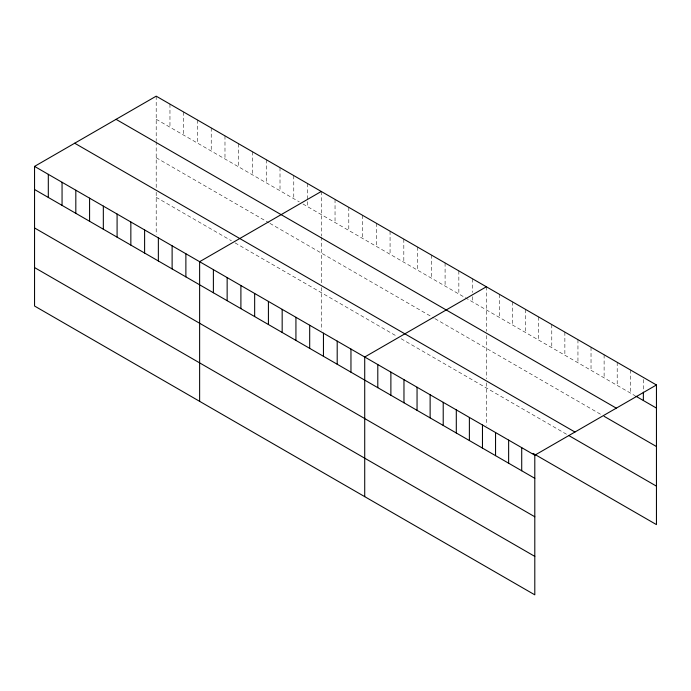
<?xml version="1.0" encoding="UTF-8"?>
<svg xmlns="http://www.w3.org/2000/svg" width="691" height="691" viewBox="0 0 691 691"><rect width="100%" height="100%" fill="white"/><g stroke="black" fill="none" stroke-linecap="round" stroke-linejoin="round"><path stroke-width="0.52" stroke-dasharray="3.46 2.59" d="M156.201 119.267L299.272 201.867M302.943 203.983L464.352 297.182M465.268 297.709L634.96 395.675M156.201 157.721L269.006 222.847M269.922 223.374L434.086 318.154M435.002 318.689L602.25 415.239M156.201 197.341L231.407 240.753M235.07 242.878L396.487 336.068M401.074 338.711L566.732 434.363M643.364 379.523L643.364 391.08M630.287 369.866L630.287 392.98M617.201 362.317L617.201 385.423M604.115 354.759L604.115 377.873M591.03 347.21L591.03 370.316M577.952 339.652L577.952 362.758M564.867 332.103L564.867 355.209M551.781 324.545L551.781 347.651M538.695 316.996L538.695 340.102M525.618 309.438L525.618 332.544M512.532 301.881L512.532 324.995M499.446 294.331L499.446 317.437M486.369 286.774L486.369 331.248M486.369 335.524L486.369 378.815M486.369 382.874L486.369 425.345M472.609 278.836L472.609 292.492M472.609 296.689L472.609 301.941M458.85 270.889L458.85 294.003M445.09 262.951L445.09 286.057M431.339 255.005L431.339 278.119M417.58 247.067L417.58 270.172M403.82 239.121L403.82 262.235M390.07 231.183L390.07 254.288M376.31 223.236L376.31 246.35M362.55 215.298L362.55 238.404M348.8 207.352L348.8 230.466M335.04 199.414L335.04 222.519M321.28 191.467L321.28 235.942M321.28 237.004L321.28 283.509M321.28 287.568L321.28 330.03M307.53 183.53L307.53 206.635M293.77 175.583L293.77 198.688M280.01 167.637L280.01 190.751M266.251 159.699L266.251 182.804M252.5 151.752L252.5 174.866M238.74 143.814L238.74 166.92M224.981 135.868L224.981 158.982M211.23 127.93L211.23 151.035M197.471 119.984L197.471 143.097M183.711 112.046L183.711 135.151M169.96 104.099L169.96 127.213M156.201 96.161L156.201 140.627M156.201 141.698L156.201 188.194M156.201 192.262L156.201 234.724"/><path stroke-width="1.04" d="M34.55 166.393L534.799 455.205L534.799 594.839L34.55 306.027L34.55 166.393L156.201 96.161L656.45 384.973L656.45 524.607L533.089 453.391M321.28 191.467L199.63 261.699L199.63 401.333M486.369 286.774L364.718 357.014L364.718 496.648M534.799 455.205L656.45 384.973M635.893 396.211L656.45 408.087M116.053 119.336L616.303 408.156M604.115 416.319L656.45 446.533M74.697 143.218L574.947 432.03M568.607 435.434L656.45 486.153M34.55 189.498L534.799 478.319M34.55 227.952L534.799 516.773M34.55 267.572L534.799 556.385M643.364 392.125L643.364 400.53M521.714 447.656L521.714 470.761M508.636 440.098L508.636 463.212M495.551 432.549L495.551 455.654M482.465 424.991L482.465 448.105M469.379 417.442L469.379 440.547M456.302 409.884L456.302 432.998M443.216 402.335L443.216 425.44M430.13 394.777L430.13 417.891M417.053 387.228L417.053 410.333M403.967 379.67L403.967 402.784M390.881 372.121L390.881 395.226M377.796 364.563L377.796 387.677M350.959 349.067L350.959 372.181M337.199 341.129L337.199 364.235M323.448 333.183L323.448 356.297M309.689 325.245L309.689 348.35M295.929 317.299L295.929 340.404M282.17 309.361L282.17 332.466M268.419 301.414L268.419 324.52M254.659 293.468L254.659 316.582M240.9 285.53L240.9 308.635M227.149 277.583L227.149 300.697M213.389 269.645L213.389 292.751M185.879 253.761L185.879 276.866M172.119 245.815L172.119 268.929M158.36 237.877L158.36 260.982M144.609 229.93L144.609 253.044M130.849 221.992L130.849 245.098M117.09 214.046L117.09 237.16M103.33 206.108L103.33 229.213M89.58 198.162L89.58 221.267M75.82 190.224L75.82 213.329M62.06 182.277L62.06 205.382M48.31 174.331L48.31 197.445"/></g></svg>
